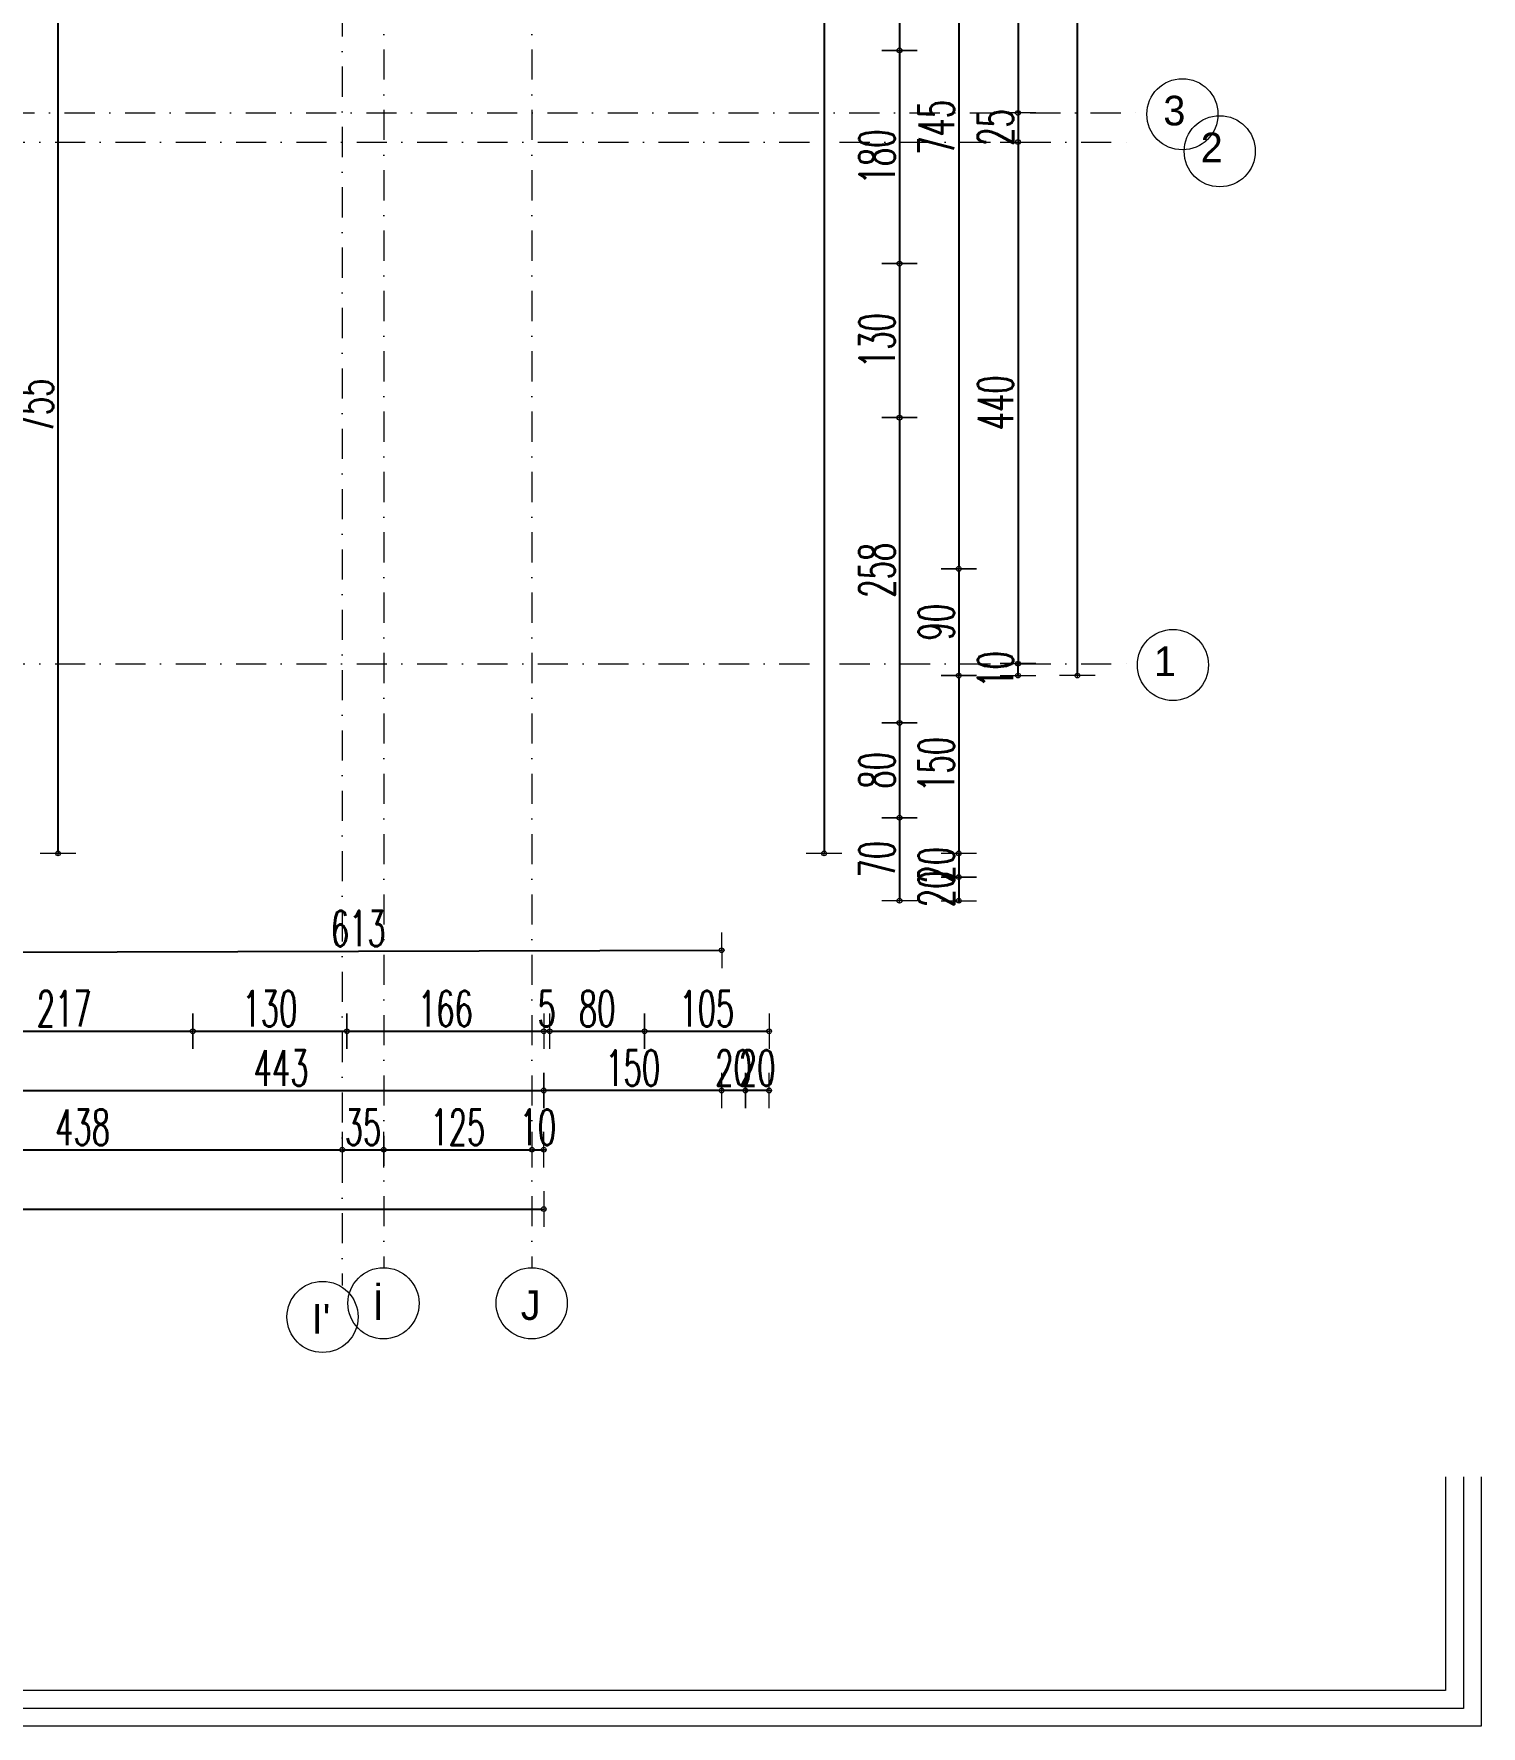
# Model space of a CAD drawing. Header units: millimetres. Extents: x -16104 to 67872, y -88009 to 12107.
# Drawn here: x 16215 to 17435, y 8729 to 10157 of the extents above; entities that cross this region are included whole.
import ezdxf

# ---------------------------------------------------------------- set-up
doc = ezdxf.new("R2010")
doc.units = ezdxf.units.MM
doc.linetypes.add('ACAD_ISO07W100', pattern=[3, 0, -3])
doc.linetypes.add('DASHDOTX2', pattern=[50.8, 25.4, -12.7, 0, -12.7])
doc.layers.get('0').update_dxf_attribs({"color": 241})
for name, color, linetype, lineweight in [('AKS', 1, 'ACAD_ISO07W100', 5), ('akslar', 144, 'Continuous', 20), ('c05', 32, 'Continuous', 13), ('OLCU', 54, 'Continuous', 13)]:
    doc.layers.add(name, color=color, linetype=linetype, lineweight=lineweight)
doc.styles.add('DIM', font='Txttw.shx', dxfattribs={"width": 0.6})
doc.dimstyles.new('50', dxfattribs={"dimscale": 0, "dimtxt": 30, "dimasz": 1, "dimexe": 0, "dimexo": 2, "dimgap": 4, "dimtad": 1, "dimdec": 0, "dimzin": 0, "dimdsep": 46, "dimtxsty": 'DIM', "dimblk1": 'DOT', "dimblk2": 'DOT', "dimsah": 1, "dimcen": 1.5, "dimdle": 3, "dimse1": 1, "dimse2": 1, "dimclrd": 256, "dimclre": 9, "dimclrt": 256, "dimadec": 0, "dimazin": 0, "dimtfac": 0.24, "dimtdec": 0, "dimtix": 1, "dimtmove": 2, "dimatfit": 3, "dimldrblk": 'DOT', "dimfxl": 0, "dimtolj": 1, "dimtzin": 15, "dimarcsym": 0})

# ---------------------------------------------------------------- blocks, each defined once
blk = doc.blocks.new('DOT')
for p, q in [((0, 15), (0, -15)), ((-2, 0), (0, 0)), ((2, 0), (0, 0))]:
    blk.add_line(p, q)
blk.add_circle((0, 0), 2)
blk = doc.blocks.new('*D4143')
at = {"layer": 'Defpoints', "color": 0, "transparency": 16777216}
for p in [(16131.7, 9365.5), (16348.7, 9365.5), (16348.7, 9315.5)]:
    blk.add_point(p, dxfattribs=at)
at = {"layer": 'OLCU', "lineweight": -2, "transparency": 16777216}
blk.add_line((16132.7, 9315.5), (16347.7, 9315.5), dxfattribs=at)
at = {"layer": 'OLCU', "lineweight": -2, "transparency": 16777216, "rotation": 180}
blk.add_blockref('DOT', (16131.7, 9315.5), dxfattribs=at)
at = {"layer": 'OLCU', "lineweight": -2, "transparency": 16777216}
blk.add_blockref('DOT', (16348.7, 9315.5), dxfattribs=at)
at = {"layer": 'OLCU', "transparency": 16777216, "insert": (16240.2, 9334.5), "char_height": 30, "attachment_point": 5, "style": 'DIM'}
blk.add_mtext('\\A1;217', dxfattribs=at)
blk = doc.blocks.new('*D4144')
at = {"layer": 'Defpoints', "color": 0, "transparency": 16777216}
for p in [(16348.7, 9365.5), (16478.7, 9365.5), (16478.7, 9315.5)]:
    blk.add_point(p, dxfattribs=at)
at = {"layer": 'OLCU', "lineweight": -2, "transparency": 16777216}
blk.add_line((16349.7, 9315.5), (16477.7, 9315.5), dxfattribs=at)
at = {"layer": 'OLCU', "lineweight": -2, "transparency": 16777216, "rotation": 180}
blk.add_blockref('DOT', (16348.7, 9315.5), dxfattribs=at)
at = {"layer": 'OLCU', "lineweight": -2, "transparency": 16777216}
blk.add_blockref('DOT', (16478.7, 9315.5), dxfattribs=at)
at = {"layer": 'OLCU', "transparency": 16777216, "insert": (16413.7, 9334.5), "char_height": 30, "attachment_point": 5, "style": 'DIM'}
blk.add_mtext('\\A1;130', dxfattribs=at)
blk = doc.blocks.new('*D4145')
at = {"layer": 'Defpoints', "color": 0, "transparency": 16777216}
for p in [(16478.7, 9365.5), (16644.7, 9365.5), (16644.7, 9315.5)]:
    blk.add_point(p, dxfattribs=at)
at = {"layer": 'OLCU', "lineweight": -2, "transparency": 16777216}
blk.add_line((16479.7, 9315.5), (16643.7, 9315.5), dxfattribs=at)
at = {"layer": 'OLCU', "lineweight": -2, "transparency": 16777216, "rotation": 180}
blk.add_blockref('DOT', (16478.7, 9315.5), dxfattribs=at)
at = {"layer": 'OLCU', "lineweight": -2, "transparency": 16777216}
blk.add_blockref('DOT', (16644.7, 9315.5), dxfattribs=at)
at = {"layer": 'OLCU', "transparency": 16777216, "insert": (16561.7, 9334.5), "char_height": 30, "attachment_point": 5, "style": 'DIM'}
blk.add_mtext('\\A1;166', dxfattribs=at)
blk = doc.blocks.new('*D4151')
at = {"layer": 'Defpoints', "color": 0, "transparency": 16777216}
for p in [(16509.7, 9215.5), (16634.7, 9215.5), (16634.7, 9215.5)]:
    blk.add_point(p, dxfattribs=at)
at = {"layer": 'OLCU', "lineweight": -2, "transparency": 16777216}
blk.add_line((16510.7, 9215.5), (16633.7, 9215.5), dxfattribs=at)
at = {"layer": 'OLCU', "lineweight": -2, "transparency": 16777216, "rotation": 180}
blk.add_blockref('DOT', (16509.7, 9215.5), dxfattribs=at)
at = {"layer": 'OLCU', "lineweight": -2, "transparency": 16777216}
blk.add_blockref('DOT', (16634.7, 9215.5), dxfattribs=at)
at = {"layer": 'OLCU', "transparency": 16777216, "insert": (16572.2, 9234.5), "char_height": 30, "attachment_point": 5, "style": 'DIM'}
blk.add_mtext('\\A1;125', dxfattribs=at)
blk = doc.blocks.new('*D4152')
at = {"layer": 'Defpoints', "color": 0, "transparency": 16777216}
for p in [(16634.7, 9265.5), (16644.7, 9265.5), (16644.7, 9215.5)]:
    blk.add_point(p, dxfattribs=at)
at = {"layer": 'OLCU', "lineweight": -2, "transparency": 16777216}
for p, q in [((16633.7, 9215.5), (16632.7, 9215.5)), ((16634.7, 9215.5), (16644.7, 9215.5)), ((16645.7, 9215.5), (16646.7, 9215.5))]:
    blk.add_line(p, q, dxfattribs=at)
blk.add_blockref('DOT', (16634.7, 9215.5), dxfattribs=at)
at = {"layer": 'OLCU', "lineweight": -2, "transparency": 16777216, "rotation": 180}
blk.add_blockref('DOT', (16644.7, 9215.5), dxfattribs=at)
at = {"layer": 'OLCU', "transparency": 16777216, "insert": (16639.7, 9234.5), "char_height": 30, "attachment_point": 5, "style": 'DIM'}
blk.add_mtext('\\A1;10', dxfattribs=at)
blk = doc.blocks.new('*D4153')
at = {"layer": 'Defpoints', "color": 0, "transparency": 16777216}
for p in [(14594.7, 9200.5), (16644.7, 9200.5), (16644.7, 9165.5)]:
    blk.add_point(p, dxfattribs=at)
at = {"layer": 'OLCU', "lineweight": -2, "transparency": 16777216}
blk.add_line((14595.7, 9165.5), (16643.7, 9165.5), dxfattribs=at)
at = {"layer": 'OLCU', "lineweight": -2, "transparency": 16777216, "rotation": 180}
blk.add_blockref('DOT', (14594.7, 9165.5), dxfattribs=at)
at = {"layer": 'OLCU', "lineweight": -2, "transparency": 16777216}
blk.add_blockref('DOT', (16644.7, 9165.5), dxfattribs=at)
at = {"layer": 'OLCU', "transparency": 16777216, "insert": (15619.7, 9184.5), "char_height": 30, "attachment_point": 5, "style": 'DIM'}
blk.add_mtext('\\A1;2050', dxfattribs=at)
blk = doc.blocks.new('*D4162')
at = {"layer": 'Defpoints', "color": 0, "transparency": 16777216}
for p in [(16894.7, 10272.8), (16894.7, 10142.8), (16944.7, 10142.8)]:
    blk.add_point(p, dxfattribs=at)
at = {"layer": 'OLCU', "lineweight": -2, "transparency": 16777216}
blk.add_line((16944.7, 10271.8), (16944.7, 10143.8), dxfattribs=at)
for p, rotation in [((16944.7, 10272.8), 90), ((16944.7, 10142.8), 270)]:
    blk.add_blockref('DOT', p, dxfattribs=dict(at, rotation=rotation))
at = {"layer": 'OLCU', "transparency": 16777216, "insert": (16925.7, 10207.8), "char_height": 30, "attachment_point": 5, "rotation": 90, "style": 'DIM'}
blk.add_mtext('\\A1;130', dxfattribs=at)
blk = doc.blocks.new('*D4163')
at = {"layer": 'Defpoints', "color": 0, "transparency": 16777216}
for p in [(16894.7, 10142.8), (16894.7, 9963), (16944.7, 9963)]:
    blk.add_point(p, dxfattribs=at)
at = {"layer": 'OLCU', "lineweight": -2, "transparency": 16777216}
blk.add_line((16944.7, 10141.8), (16944.7, 9964), dxfattribs=at)
for p, rotation in [((16944.7, 10142.8), 90), ((16944.7, 9963), 270)]:
    blk.add_blockref('DOT', p, dxfattribs=dict(at, rotation=rotation))
at = {"layer": 'OLCU', "transparency": 16777216, "insert": (16925.7, 10052.9), "char_height": 30, "attachment_point": 5, "rotation": 90, "style": 'DIM'}
blk.add_mtext('\\A1;180', dxfattribs=at)
blk = doc.blocks.new('*D4164')
at = {"layer": 'Defpoints', "color": 0, "transparency": 16777216}
for p in [(16894.7, 9963), (16894.7, 9833), (16944.7, 9833)]:
    blk.add_point(p, dxfattribs=at)
at = {"layer": 'OLCU', "lineweight": -2, "transparency": 16777216}
blk.add_line((16944.7, 9962), (16944.7, 9834), dxfattribs=at)
for p, rotation in [((16944.7, 9963), 90), ((16944.7, 9833), 270)]:
    blk.add_blockref('DOT', p, dxfattribs=dict(at, rotation=rotation))
at = {"layer": 'OLCU', "transparency": 16777216, "insert": (16925.7, 9898), "char_height": 30, "attachment_point": 5, "rotation": 90, "style": 'DIM'}
blk.add_mtext('\\A1;130', dxfattribs=at)
blk = doc.blocks.new('*D4165')
at = {"layer": 'Defpoints', "color": 0, "transparency": 16777216}
for p in [(16894.7, 9833), (16894.7, 9575.5), (16944.7, 9575.5)]:
    blk.add_point(p, dxfattribs=at)
at = {"layer": 'OLCU', "lineweight": -2, "transparency": 16777216}
blk.add_line((16944.7, 9832), (16944.7, 9576.5), dxfattribs=at)
for p, rotation in [((16944.7, 9833), 90), ((16944.7, 9575.5), 270)]:
    blk.add_blockref('DOT', p, dxfattribs=dict(at, rotation=rotation))
at = {"layer": 'OLCU', "transparency": 16777216, "insert": (16925.7, 9704.3), "char_height": 30, "attachment_point": 5, "rotation": 90, "style": 'DIM'}
blk.add_mtext('\\A1;258', dxfattribs=at)
blk = doc.blocks.new('*D4166')
at = {"layer": 'Defpoints', "color": 0, "transparency": 16777216}
for p in [(16959.7, 10450), (16994.7, 9705.5), (16994.7, 9705.5)]:
    blk.add_point(p, dxfattribs=at)
at = {"layer": 'OLCU', "lineweight": -2, "transparency": 16777216}
blk.add_line((16994.7, 10449), (16994.7, 9706.5), dxfattribs=at)
for p, rotation in [((16994.7, 10450), 90), ((16994.7, 9705.5), 270)]:
    blk.add_blockref('DOT', p, dxfattribs=dict(at, rotation=rotation))
at = {"layer": 'OLCU', "transparency": 16777216, "insert": (16975.7, 10077.8), "char_height": 30, "attachment_point": 5, "rotation": 90, "style": 'DIM'}
blk.add_mtext('\\A1;745', dxfattribs=at)
blk = doc.blocks.new('*D4168')
at = {"layer": 'Defpoints', "color": 0, "transparency": 16777216}
for p in [(17009.7, 9625.6), (17044.7, 9625.6), (17009.7, 9615.5)]:
    blk.add_point(p, dxfattribs=at)
at = {"layer": 'OLCU', "lineweight": -2, "transparency": 16777216}
for p, q in [((17044.7, 9626.6), (17044.7, 9627.6)), ((17044.7, 9615.5), (17044.7, 9625.6)), ((17044.7, 9614.5), (17044.7, 9613.5))]:
    blk.add_line(p, q, dxfattribs=at)
for p, rotation in [((17044.7, 9625.6), 270), ((17044.7, 9615.5), 90)]:
    blk.add_blockref('DOT', p, dxfattribs=dict(at, rotation=rotation))
at = {"layer": 'OLCU', "transparency": 16777216, "insert": (17025.7, 9620.6), "char_height": 30, "attachment_point": 5, "rotation": 90, "style": 'DIM'}
blk.add_mtext('\\A1;10', dxfattribs=at)
blk = doc.blocks.new('*D4169')
at = {"layer": 'Defpoints', "color": 0, "transparency": 16777216}
for p in [(17059.7, 11425), (17094.7, 11425), (17059.7, 9615.5)]:
    blk.add_point(p, dxfattribs=at)
at = {"layer": 'OLCU', "lineweight": -2, "transparency": 16777216}
blk.add_line((17094.7, 9616.5), (17094.7, 11424), dxfattribs=at)
for p, rotation in [((17094.7, 11425), 90), ((17094.7, 9615.5), 270)]:
    blk.add_blockref('DOT', p, dxfattribs=dict(at, rotation=rotation))
at = {"layer": 'OLCU', "transparency": 16777216, "insert": (17075.7, 10520.3), "char_height": 30, "attachment_point": 5, "rotation": 90, "style": 'DIM'}
blk.add_mtext('\\A1;1810', dxfattribs=at)
blk = doc.blocks.new('*D4201')
at = {"layer": 'Defpoints', "color": 0, "transparency": 16777216}
for p in [(16644.7, 9365.5), (16649.7, 9365.5), (16649.7, 9315.5)]:
    blk.add_point(p, dxfattribs=at)
at = {"layer": 'OLCU', "lineweight": -2, "transparency": 16777216}
for p, q in [((16643.7, 9315.5), (16642.7, 9315.5)), ((16644.7, 9315.5), (16649.7, 9315.5)), ((16650.7, 9315.5), (16651.7, 9315.5))]:
    blk.add_line(p, q, dxfattribs=at)
blk.add_blockref('DOT', (16644.7, 9315.5), dxfattribs=at)
at = {"layer": 'OLCU', "lineweight": -2, "transparency": 16777216, "rotation": 180}
blk.add_blockref('DOT', (16649.7, 9315.5), dxfattribs=at)
at = {"layer": 'OLCU', "transparency": 16777216, "insert": (16647.2, 9334.5), "char_height": 30, "attachment_point": 5, "style": 'DIM'}
blk.add_mtext('\\A1;5', dxfattribs=at)
blk = doc.blocks.new('*D4202')
at = {"layer": 'Defpoints', "color": 0, "transparency": 16777216}
for p in [(16649.7, 9365.5), (16729.7, 9365.5), (16729.7, 9315.5)]:
    blk.add_point(p, dxfattribs=at)
at = {"layer": 'OLCU', "lineweight": -2, "transparency": 16777216}
blk.add_line((16650.7, 9315.5), (16728.7, 9315.5), dxfattribs=at)
at = {"layer": 'OLCU', "lineweight": -2, "transparency": 16777216, "rotation": 180}
blk.add_blockref('DOT', (16649.7, 9315.5), dxfattribs=at)
at = {"layer": 'OLCU', "lineweight": -2, "transparency": 16777216}
blk.add_blockref('DOT', (16729.7, 9315.5), dxfattribs=at)
at = {"layer": 'OLCU', "transparency": 16777216, "insert": (16689.7, 9334.5), "char_height": 30, "attachment_point": 5, "style": 'DIM'}
blk.add_mtext('\\A1;80', dxfattribs=at)
blk = doc.blocks.new('*D4203')
at = {"layer": 'Defpoints', "color": 0, "transparency": 16777216}
for p in [(16729.7, 9365.5), (16834.7, 9365.5), (16834.7, 9315.5)]:
    blk.add_point(p, dxfattribs=at)
at = {"layer": 'OLCU', "lineweight": -2, "transparency": 16777216}
blk.add_line((16730.7, 9315.5), (16833.7, 9315.5), dxfattribs=at)
at = {"layer": 'OLCU', "lineweight": -2, "transparency": 16777216, "rotation": 180}
blk.add_blockref('DOT', (16729.7, 9315.5), dxfattribs=at)
at = {"layer": 'OLCU', "lineweight": -2, "transparency": 16777216}
blk.add_blockref('DOT', (16834.7, 9315.5), dxfattribs=at)
at = {"layer": 'OLCU', "transparency": 16777216, "insert": (16782.2, 9334.5), "char_height": 30, "attachment_point": 5, "style": 'DIM'}
blk.add_mtext('\\A1;105', dxfattribs=at)
blk = doc.blocks.new('*D4210')
at = {"layer": 'Defpoints', "color": 0, "transparency": 16777216}
for p in [(16814.7, 9365.5), (16834.7, 9365.5), (16814.7, 9265.5)]:
    blk.add_point(p, dxfattribs=at)
at = {"layer": 'OLCU', "lineweight": -2, "transparency": 16777216}
for p, q in [((16813.7, 9265.5), (16812.7, 9265.5)), ((16834.7, 9265.5), (16814.7, 9265.5)), ((16835.7, 9265.5), (16836.7, 9265.5))]:
    blk.add_line(p, q, dxfattribs=at)
blk.add_blockref('DOT', (16814.7, 9265.5), dxfattribs=at)
at = {"layer": 'OLCU', "lineweight": -2, "transparency": 16777216, "rotation": 180}
blk.add_blockref('DOT', (16834.7, 9265.5), dxfattribs=at)
at = {"layer": 'OLCU', "transparency": 16777216, "insert": (16824.7, 9284.5), "char_height": 30, "attachment_point": 5, "style": 'DIM'}
blk.add_mtext('\\A1;20', dxfattribs=at)
blk = doc.blocks.new('*D4211')
at = {"layer": 'Defpoints', "color": 0, "transparency": 16777216}
for p in [(16644.7, 9365.5), (16794.7, 9365.5), (16644.7, 9265.5)]:
    blk.add_point(p, dxfattribs=at)
at = {"layer": 'OLCU', "lineweight": -2, "transparency": 16777216}
blk.add_line((16793.7, 9265.5), (16645.7, 9265.5), dxfattribs=at)
at = {"layer": 'OLCU', "lineweight": -2, "transparency": 16777216, "rotation": 180}
blk.add_blockref('DOT', (16644.7, 9265.5), dxfattribs=at)
at = {"layer": 'OLCU', "lineweight": -2, "transparency": 16777216}
blk.add_blockref('DOT', (16794.7, 9265.5), dxfattribs=at)
at = {"layer": 'OLCU', "transparency": 16777216, "insert": (16719.7, 9284.5), "char_height": 30, "attachment_point": 5, "style": 'DIM'}
blk.add_mtext('\\A1;150', dxfattribs=at)
blk = doc.blocks.new('*D4212')
at = {"layer": 'Defpoints', "color": 0, "transparency": 16777216}
for p in [(16201.7, 9265.5), (16644.7, 9265.5), (16644.7, 9265.5)]:
    blk.add_point(p, dxfattribs=at)
at = {"layer": 'OLCU', "lineweight": -2, "transparency": 16777216}
blk.add_line((16202.7, 9265.5), (16643.7, 9265.5), dxfattribs=at)
at = {"layer": 'OLCU', "lineweight": -2, "transparency": 16777216, "rotation": 180}
blk.add_blockref('DOT', (16201.7, 9265.5), dxfattribs=at)
at = {"layer": 'OLCU', "lineweight": -2, "transparency": 16777216}
blk.add_blockref('DOT', (16644.7, 9265.5), dxfattribs=at)
at = {"layer": 'OLCU', "transparency": 16777216, "insert": (16423.2, 9284.5), "char_height": 30, "attachment_point": 5, "style": 'DIM'}
blk.add_mtext('\\A1;443', dxfattribs=at)
blk = doc.blocks.new('*D4221')
at = {"layer": 'Defpoints', "color": 0, "transparency": 16777216}
for p in [(16894.7, 9705.5), (16896.1, 9615.5), (16994.7, 9615.5)]:
    blk.add_point(p, dxfattribs=at)
at = {"layer": 'OLCU', "lineweight": -2, "transparency": 16777216}
blk.add_line((16994.7, 9704.5), (16994.7, 9616.5), dxfattribs=at)
for p, rotation in [((16994.7, 9705.5), 90), ((16994.7, 9615.5), 270)]:
    blk.add_blockref('DOT', p, dxfattribs=dict(at, rotation=rotation))
at = {"layer": 'OLCU', "transparency": 16777216, "insert": (16975.7, 9660.5), "char_height": 30, "attachment_point": 5, "rotation": 90, "style": 'DIM'}
blk.add_mtext('\\A1;90', dxfattribs=at)
blk = doc.blocks.new('*D4222')
at = {"layer": 'Defpoints', "color": 0, "transparency": 16777216}
for p in [(16894.7, 9445.5), (16894.7, 9425.5), (16994.7, 9425.5)]:
    blk.add_point(p, dxfattribs=at)
at = {"layer": 'OLCU', "lineweight": -2, "transparency": 16777216}
for p, q in [((16994.7, 9446.5), (16994.7, 9447.5)), ((16994.7, 9445.5), (16994.7, 9425.5)), ((16994.7, 9424.5), (16994.7, 9423.5))]:
    blk.add_line(p, q, dxfattribs=at)
for p, rotation in [((16994.7, 9445.5), 270), ((16994.7, 9425.5), 90)]:
    blk.add_blockref('DOT', p, dxfattribs=dict(at, rotation=rotation))
at = {"layer": 'OLCU', "transparency": 16777216, "insert": (16975.7, 9435.5), "char_height": 30, "attachment_point": 5, "rotation": 90, "style": 'DIM'}
blk.add_mtext('\\A1;20', dxfattribs=at)
blk = doc.blocks.new('*D4223')
at = {"layer": 'Defpoints', "color": 0, "transparency": 16777216}
for p in [(16894.7, 9495.5), (16894.7, 9425.5), (16944.7, 9425.5)]:
    blk.add_point(p, dxfattribs=at)
at = {"layer": 'OLCU', "lineweight": -2, "transparency": 16777216}
blk.add_line((16944.7, 9494.5), (16944.7, 9426.5), dxfattribs=at)
for p, rotation in [((16944.7, 9495.5), 90), ((16944.7, 9425.5), 270)]:
    blk.add_blockref('DOT', p, dxfattribs=dict(at, rotation=rotation))
at = {"layer": 'OLCU', "transparency": 16777216, "insert": (16925.7, 9460.5), "char_height": 30, "attachment_point": 5, "rotation": 90, "style": 'DIM'}
blk.add_mtext('\\A1;70', dxfattribs=at)
blk = doc.blocks.new('*D4224')
at = {"layer": 'Defpoints', "color": 0, "transparency": 16777216}
for p in [(16894.7, 9575.5), (16894.7, 9495.5), (16944.7, 9495.5)]:
    blk.add_point(p, dxfattribs=at)
at = {"layer": 'OLCU', "lineweight": -2, "transparency": 16777216}
blk.add_line((16944.7, 9574.5), (16944.7, 9496.5), dxfattribs=at)
for p, rotation in [((16944.7, 9575.5), 90), ((16944.7, 9495.5), 270)]:
    blk.add_blockref('DOT', p, dxfattribs=dict(at, rotation=rotation))
at = {"layer": 'OLCU', "transparency": 16777216, "insert": (16925.7, 9535.5), "char_height": 30, "attachment_point": 5, "rotation": 90, "style": 'DIM'}
blk.add_mtext('\\A1;80', dxfattribs=at)
blk = doc.blocks.new('*D4257')
at = {"layer": 'Defpoints', "color": 0, "transparency": 16777216}
for p in [(16036.7, 9215.5), (16474.7, 9215.5), (16474.7, 9215.5)]:
    blk.add_point(p, dxfattribs=at)
at = {"layer": 'OLCU', "lineweight": -2, "transparency": 16777216}
blk.add_line((16037.7, 9215.5), (16473.7, 9215.5), dxfattribs=at)
at = {"layer": 'OLCU', "lineweight": -2, "transparency": 16777216, "rotation": 180}
blk.add_blockref('DOT', (16036.7, 9215.5), dxfattribs=at)
at = {"layer": 'OLCU', "lineweight": -2, "transparency": 16777216}
blk.add_blockref('DOT', (16474.7, 9215.5), dxfattribs=at)
at = {"layer": 'OLCU', "transparency": 16777216, "insert": (16255.7, 9234.5), "char_height": 30, "attachment_point": 5, "style": 'DIM'}
blk.add_mtext('\\A1;438', dxfattribs=at)
blk = doc.blocks.new('*D4258')
at = {"layer": 'Defpoints', "color": 0, "transparency": 16777216}
for p in [(16509.7, 9215.5), (16634.7, 9215.5), (16634.7, 9215.5)]:
    blk.add_point(p, dxfattribs=at)
at = {"layer": 'OLCU', "lineweight": -2, "transparency": 16777216}
blk.add_line((16510.7, 9215.5), (16633.7, 9215.5), dxfattribs=at)
at = {"layer": 'OLCU', "lineweight": -2, "transparency": 16777216, "rotation": 180}
blk.add_blockref('DOT', (16509.7, 9215.5), dxfattribs=at)
at = {"layer": 'OLCU', "lineweight": -2, "transparency": 16777216}
blk.add_blockref('DOT', (16634.7, 9215.5), dxfattribs=at)
at = {"layer": 'OLCU', "transparency": 16777216, "insert": (16572.2, 9234.5), "char_height": 30, "attachment_point": 5, "style": 'DIM'}
blk.add_mtext('\\A1;125', dxfattribs=at)
blk = doc.blocks.new('*D4264')
at = {"layer": 'Defpoints', "color": 0, "transparency": 16777216}
for p in [(17044.7, 10500), (17044.7, 10090), (17044.7, 10090)]:
    blk.add_point(p, dxfattribs=at)
at = {"layer": 'OLCU', "lineweight": -2, "transparency": 16777216}
blk.add_line((17044.7, 10499), (17044.7, 10091), dxfattribs=at)
for p, rotation in [((17044.7, 10500), 90), ((17044.7, 10090), 270)]:
    blk.add_blockref('DOT', p, dxfattribs=dict(at, rotation=rotation))
at = {"layer": 'OLCU', "transparency": 16777216, "insert": (17025.7, 10295), "char_height": 30, "attachment_point": 5, "rotation": 90, "style": 'DIM'}
blk.add_mtext('\\A1;400', dxfattribs=at)
blk = doc.blocks.new('*D4265')
at = {"layer": 'Defpoints', "color": 0, "transparency": 16777216}
for p in [(17044.7, 10090), (17044.7, 10065.5), (17044.7, 10065.5)]:
    blk.add_point(p, dxfattribs=at)
at = {"layer": 'OLCU', "lineweight": -2, "transparency": 16777216}
for p, q in [((17044.7, 10091), (17044.7, 10092)), ((17044.7, 10090), (17044.7, 10065.5)), ((17044.7, 10064.5), (17044.7, 10063.5))]:
    blk.add_line(p, q, dxfattribs=at)
for p, rotation in [((17044.7, 10090), 270), ((17044.7, 10065.5), 90)]:
    blk.add_blockref('DOT', p, dxfattribs=dict(at, rotation=rotation))
at = {"layer": 'OLCU', "transparency": 16777216, "insert": (17025.7, 10077.8), "char_height": 30, "attachment_point": 5, "rotation": 90, "style": 'DIM'}
blk.add_mtext('\\A1;25', dxfattribs=at)
blk = doc.blocks.new('*D4266')
at = {"layer": 'Defpoints', "color": 0, "transparency": 16777216}
for p in [(17044.7, 10065.5), (17044.7, 9625.5), (17044.7, 9625.5)]:
    blk.add_point(p, dxfattribs=at)
at = {"layer": 'OLCU', "lineweight": -2, "transparency": 16777216}
blk.add_line((17044.7, 10064.5), (17044.7, 9626.5), dxfattribs=at)
for p, rotation in [((17044.7, 10065.5), 90), ((17044.7, 9625.5), 270)]:
    blk.add_blockref('DOT', p, dxfattribs=dict(at, rotation=rotation))
at = {"layer": 'OLCU', "transparency": 16777216, "insert": (17025.7, 9845.5), "char_height": 30, "attachment_point": 5, "rotation": 90, "style": 'DIM'}
blk.add_mtext('\\A1;440', dxfattribs=at)
blk = doc.blocks.new('*D4280')
at = {"layer": 'Defpoints', "color": 0, "transparency": 16777216}
for p in [(16881.1, 11575), (16881.1, 9465.5), (16881.1, 9465.5)]:
    blk.add_point(p, dxfattribs=at)
at = {"layer": 'OLCU', "lineweight": -2, "transparency": 16777216}
blk.add_line((16881.1, 11574), (16881.1, 9466.5), dxfattribs=at)
for p, rotation in [((16881.1, 11575), 90), ((16881.1, 9465.5), 270)]:
    blk.add_blockref('DOT', p, dxfattribs=dict(at, rotation=rotation))
at = {"layer": 'OLCU', "transparency": 16777216, "insert": (16862.1, 10520.3), "char_height": 30, "attachment_point": 5, "rotation": 90, "style": 'DIM'}
blk.add_mtext('\\A1;2110', dxfattribs=at)
blk = doc.blocks.new('*D4288')
at = {"layer": 'Defpoints', "color": 0, "transparency": 16777216}
for p in [(16794.7, 9365.5), (16814.7, 9365.5), (16794.7, 9265.5)]:
    blk.add_point(p, dxfattribs=at)
at = {"layer": 'OLCU', "lineweight": -2, "transparency": 16777216}
for p, q in [((16793.7, 9265.5), (16792.7, 9265.5)), ((16814.7, 9265.5), (16794.7, 9265.5)), ((16815.7, 9265.5), (16816.7, 9265.5))]:
    blk.add_line(p, q, dxfattribs=at)
blk.add_blockref('DOT', (16794.7, 9265.5), dxfattribs=at)
at = {"layer": 'OLCU', "lineweight": -2, "transparency": 16777216, "rotation": 180}
blk.add_blockref('DOT', (16814.7, 9265.5), dxfattribs=at)
at = {"layer": 'OLCU', "transparency": 16777216, "insert": (16804.7, 9284.5), "char_height": 30, "attachment_point": 5, "style": 'DIM'}
blk.add_mtext('\\A1;20', dxfattribs=at)
blk = doc.blocks.new('*D4289')
at = {"layer": 'Defpoints', "color": 0, "transparency": 16777216}
for p in [(16894.7, 9465.5), (16894.7, 9445.5), (16994.7, 9445.5)]:
    blk.add_point(p, dxfattribs=at)
at = {"layer": 'OLCU', "lineweight": -2, "transparency": 16777216}
for p, q in [((16994.7, 9466.5), (16994.7, 9467.5)), ((16994.7, 9465.5), (16994.7, 9445.5)), ((16994.7, 9444.5), (16994.7, 9443.5))]:
    blk.add_line(p, q, dxfattribs=at)
for p, rotation in [((16994.7, 9465.5), 270), ((16994.7, 9445.5), 90)]:
    blk.add_blockref('DOT', p, dxfattribs=dict(at, rotation=rotation))
at = {"layer": 'OLCU', "transparency": 16777216, "insert": (16975.7, 9455.5), "char_height": 30, "attachment_point": 5, "rotation": 90, "style": 'DIM'}
blk.add_mtext('\\A1;20', dxfattribs=at)
blk = doc.blocks.new('*D4290')
at = {"layer": 'Defpoints', "color": 0, "transparency": 16777216}
for p in [(16994.7, 9615.5), (16994.7, 9465.5), (16994.7, 9465.5)]:
    blk.add_point(p, dxfattribs=at)
at = {"layer": 'OLCU', "lineweight": -2, "transparency": 16777216}
blk.add_line((16994.7, 9614.5), (16994.7, 9466.5), dxfattribs=at)
for p, rotation in [((16994.7, 9615.5), 90), ((16994.7, 9465.5), 270)]:
    blk.add_blockref('DOT', p, dxfattribs=dict(at, rotation=rotation))
at = {"layer": 'OLCU', "transparency": 16777216, "insert": (16975.7, 9540.5), "char_height": 30, "attachment_point": 5, "rotation": 90, "style": 'DIM'}
blk.add_mtext('\\A1;150', dxfattribs=at)
blk = doc.blocks.new('*D4012')
at = {"layer": 'Defpoints', "color": 0, "transparency": 16777216}
for p in [(16181.7, 9382.3), (16794.7, 9383.8), (16794.7, 9383.8)]:
    blk.add_point(p, dxfattribs=at)
at = {"layer": 'OLCU', "lineweight": -2, "transparency": 16777216}
blk.add_line((16182.7, 9382.3), (16793.7, 9383.8), dxfattribs=at)
for p, rotation in [((16181.7, 9382.3), 180.1399202823376), ((16794.7, 9383.8), 0.1399202823375777)]:
    blk.add_blockref('DOT', p, dxfattribs=dict(at, rotation=rotation))
at = {"layer": 'OLCU', "transparency": 16777216, "insert": (16488.2, 9402.1), "char_height": 30, "attachment_point": 5, "rotation": 0.1399, "style": 'DIM'}
blk.add_mtext('\\A1;613', dxfattribs=at)
blk = doc.blocks.new('*D4325')
at = {"layer": 'Defpoints', "color": 0, "transparency": 16777216}
for p in [(16161.7, 10220), (16235, 10220), (16161.7, 9465.5)]:
    blk.add_point(p, dxfattribs=at)
at = {"layer": 'OLCU', "lineweight": -2, "transparency": 16777216}
blk.add_line((16235, 9466.5), (16235, 10219), dxfattribs=at)
for p, rotation in [((16235, 10220), 90), ((16235, 9465.5), 270)]:
    blk.add_blockref('DOT', p, dxfattribs=dict(at, rotation=rotation))
at = {"layer": 'OLCU', "transparency": 16777216, "insert": (16216, 9842.8), "char_height": 30, "attachment_point": 5, "rotation": 90, "style": 'DIM'}
blk.add_mtext('\\A1;755', dxfattribs=at)
blk = doc.blocks.new('*D4008')
at = {"layer": 'Defpoints', "color": 0, "transparency": 16777216}
for p in [(16474.7, 9215.5), (16509.7, 9215.5), (16509.7, 9215.5)]:
    blk.add_point(p, dxfattribs=at)
at = {"layer": 'OLCU', "lineweight": -2, "transparency": 16777216}
for p, q in [((16473.7, 9215.5), (16472.7, 9215.5)), ((16474.7, 9215.5), (16509.7, 9215.5)), ((16510.7, 9215.5), (16511.7, 9215.5))]:
    blk.add_line(p, q, dxfattribs=at)
blk.add_blockref('DOT', (16474.7, 9215.5), dxfattribs=at)
at = {"layer": 'OLCU', "lineweight": -2, "transparency": 16777216, "rotation": 180}
blk.add_blockref('DOT', (16509.7, 9215.5), dxfattribs=at)
at = {"layer": 'OLCU', "transparency": 16777216, "insert": (16492.2, 9234.5), "char_height": 30, "attachment_point": 5, "style": 'DIM'}
blk.add_mtext('\\A1;35', dxfattribs=at)

msp = doc.modelspace()

# ---------------------------------------------------------------- linework, layer by layer
at = {"layer": 'AKS', "linetype": 'ByBlock'}
for centre in [(17183.3, 10088.9), (17214.8, 10057.7), (17175.3, 9624.4), (16509.5, 9086), (16634.5, 9086), (16458.1, 9074.5)]:
    msp.add_circle(centre, 30, dxfattribs=at)
at = {"layer": 'akslar', "linetype": 'DASHDOTX2'}
for p, q in [((16509.7, 11925), (16509.7, 9115.5)), ((16634.7, 11925), (16634.7, 9115.5)), ((16474.7, 11910.6), (16474.7, 9101.1)), ((14102.8, 10090), (17152.8, 10090)), ((14094.7, 10065.5), (17144.7, 10065.5)), ((14094.7, 9625.5), (17144.7, 9625.5))]:
    msp.add_line(p, q, dxfattribs=at)
at = {"layer": 'c05'}
for points in [[(17435.3, 8939.6), (17435.3, 8729.3), (13905, 8729.3), (13905, 12107.1), (17435.3, 12107.1), (17435.3, 10251)], [(17420.3, 8939.6), (17420.3, 8744.3), (13920, 8744.3), (13920, 12092.1), (17420.3, 12092.1), (17420.3, 10251)], [(17405.3, 8939.6), (17405.3, 8759.3), (13935, 8759.3), (13935, 12077.1), (17405.3, 12077.1), (17405.3, 10251)]]:
    msp.add_lwpolyline(points, dxfattribs=at)

# ---------------------------------------------------------------- texts
at = {"layer": 'AKS', "char_height": 25, "width": 35.659, "attachment_point": 1}
for s, insert in [('3', (17167.2, 10104.5)), ('2', (17198.7, 10073.4)), ('1', (17159.2, 9640)), ('{\\fComic Sans MS|b0|i0|c162|p66;İ}', (16500.3, 9097)), ('J', (16625.3, 9097)), ("I'", (16449, 9085.5))]:
    msp.add_mtext(s, dxfattribs=dict(at, insert=insert))

# ---------------------------------------------------------------- dimensions: what is measured, and where the dimension line sits
at = {"layer": 'OLCU'}
for base, p1, p2, text, picture, middle in [((16881.1, 9465.5), (16881.1, 11575), (16881.1, 9465.5), '2110', '*D4280', (16862.1, 10520.3)), ((17094.7, 11425), (17059.7, 9615.5), (17059.7, 11425), '1810', '*D4169', (17075.7, 10520.3)), ((17044.7, 10090), (17044.7, 10500), (17044.7, 10090), '400', '*D4264', (17025.7, 10295))]:
    dim = msp.add_linear_dim(base=base, p1=p1, p2=p2, angle=90, text=text, dimstyle='50', override={"dimscale": 1}, dxfattribs=at)
    dim.commit()
    dim.dimension.update_dxf_attribs({"geometry": picture, "text_midpoint": middle})
for base, p1, p2, picture, middle in [((16994.7064382, 9705.5446397), (16959.7064382, 10450.0446397), (16994.7064382, 9705.5446397), '*D4166', (16975.7064382, 10077.7946397)), ((16944.7, 10142.8), (16894.7, 10272.8), (16894.7, 10142.8), '*D4162', (16925.7, 10207.8)), ((16234.9825467, 10220.0446397), (16161.7064382, 9465.5446397), (16161.7064382, 10220.0446397), '*D4325', (16215.9825467, 9842.7946397)), ((16944.7, 9963), (16894.7, 10142.8), (16894.7, 9963), '*D4163', (16925.7, 10052.9)), ((17044.7064382, 10065.5446397), (17044.7064382, 10090.0446397), (17044.7064382, 10065.5446397), '*D4265', (17025.7064382, 10077.7946397)), ((17044.7, 9625.5), (17044.7, 10065.5), (17044.7, 9625.5), '*D4266', (17025.7, 9845.5)), ((16944.7, 9833), (16894.7, 9963), (16894.7, 9833), '*D4164', (16925.7, 9898)), ((16944.7064382, 9575.5446397), (16894.7064382, 9833.0446397), (16894.7064382, 9575.5446397), '*D4165', (16925.7064382, 9704.2946397)), ((16994.7, 9615.5), (16894.7, 9705.5), (16896.1, 9615.5), '*D4221', (16975.7, 9660.5)), ((17044.7, 9625.6), (17009.7, 9615.5), (17009.7, 9625.6), '*D4168', (17025.7, 9620.6)), ((16994.7, 9465.5), (16994.7, 9615.5), (16994.7, 9465.5), '*D4290', (16975.7, 9540.5)), ((16944.7, 9495.5), (16894.7, 9575.5), (16894.7, 9495.5), '*D4224', (16925.7, 9535.5)), ((16944.7, 9425.5), (16894.7, 9495.5), (16894.7, 9425.5), '*D4223', (16925.7, 9460.5)), ((16994.7, 9445.5), (16894.7, 9465.5), (16894.7, 9445.5), '*D4289', (16975.7, 9455.5)), ((16994.7, 9425.5), (16894.7, 9445.5), (16894.7, 9425.5), '*D4222', (16975.7, 9435.5))]:
    dim = msp.add_linear_dim(base=base, p1=p1, p2=p2, angle=90, dimstyle='50', override={"dimscale": 1}, dxfattribs=at)
    dim.commit()
    dim.dimension.update_dxf_attribs({"geometry": picture, "text_midpoint": middle})
dim = msp.add_aligned_dim(p1=(16181.7, 9382.3), p2=(16794.7, 9383.8), distance=0, dimstyle='50', override={"dimscale": 1}, dxfattribs=at)
dim.commit()
dim.dimension.update_dxf_attribs({"geometry": '*D4012', "text_midpoint": (16488.2, 9402.1)})
for base, p1, p2, picture, middle in [((16348.7, 9315.5), (16131.7, 9365.5), (16348.7, 9365.5), '*D4143', (16240.2, 9334.5)), ((16478.7, 9315.5), (16348.7, 9365.5), (16478.7, 9365.5), '*D4144', (16413.7, 9334.5)), ((16644.7, 9315.5), (16478.7, 9365.5), (16644.7, 9365.5), '*D4145', (16561.7, 9334.5)), ((16649.7, 9315.5), (16644.7, 9365.5), (16649.7, 9365.5), '*D4201', (16647.2, 9334.5)), ((16644.7, 9265.5), (16794.7, 9365.5), (16644.7, 9365.5), '*D4211', (16719.7, 9284.5)), ((16729.7, 9315.5), (16649.7, 9365.5), (16729.7, 9365.5), '*D4202', (16689.7, 9334.5)), ((16834.7, 9315.5), (16729.7, 9365.5), (16834.7, 9365.5), '*D4203', (16782.2, 9334.5)), ((16794.7, 9265.5), (16814.7, 9365.5), (16794.7, 9365.5), '*D4288', (16804.7, 9284.5)), ((16814.7, 9265.5), (16834.7, 9365.5), (16814.7, 9365.5), '*D4210', (16824.7, 9284.5)), ((16644.7, 9265.5), (16201.7, 9265.5), (16644.7, 9265.5), '*D4212', (16423.2, 9284.5)), ((16644.7, 9215.5), (16634.7, 9265.5), (16644.7, 9265.5), '*D4152', (16639.7, 9234.5)), ((16474.7, 9215.5), (16036.7, 9215.5), (16474.7, 9215.5), '*D4257', (16255.7, 9234.5)), ((16509.7, 9215.5), (16474.7, 9215.5), (16509.7, 9215.5), '*D4008', (16492.2, 9234.5)), ((16634.7, 9215.5), (16509.7, 9215.5), (16634.7, 9215.5), '*D4151', (16572.2, 9234.5)), ((16634.7, 9215.5), (16509.7, 9215.5), (16634.7, 9215.5), '*D4258', (16572.2, 9234.5)), ((16644.7, 9165.5), (14594.7, 9200.5), (16644.7, 9200.5), '*D4153', (15619.7, 9184.5))]:
    dim = msp.add_linear_dim(base=base, p1=p1, p2=p2, dimstyle='50', override={"dimscale": 1}, dxfattribs=at)
    dim.commit()
    dim.dimension.update_dxf_attribs({"geometry": picture, "text_midpoint": middle})

doc.saveas('drawing.dxf')
